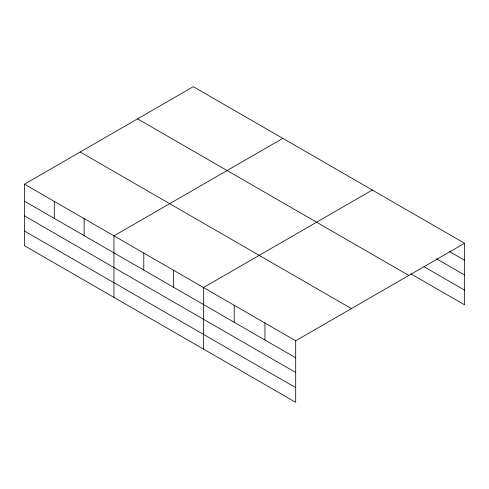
<?xml version="1.0" encoding="UTF-8"?>
<svg xmlns="http://www.w3.org/2000/svg" width="489" height="489" viewBox="0 0 489 489"><rect width="100%" height="100%" fill="white"/><g stroke="black" fill="none" stroke-linecap="round" stroke-linejoin="round"><path stroke-width="0.73" d="M24.45 184.176L295.686 340.772L295.686 402.319L24.45 245.722L24.45 184.176L193.314 86.681L464.55 243.277L464.55 304.824L410.919 273.858M282.825 138.363L113.955 235.857L113.955 297.398M372.331 190.038L203.467 287.532L203.467 349.073M295.686 340.772L464.55 243.277M449.507 251.597L464.55 260.282M436.426 258.742L464.55 274.977M424 266.713L464.55 290.124M137.592 118.858L408.822 275.454M80.178 152.006L351.408 308.602M24.45 201.181L295.686 357.777M24.45 215.875L295.686 372.471M24.45 231.022L295.686 387.618M264.946 323.027L264.946 340.026M234.207 305.277L234.207 322.282M173.632 270.307L173.632 287.306M143.79 253.082L143.79 270.081M84.12 218.626L84.12 235.631M54.285 201.401L54.285 218.406"/></g></svg>
